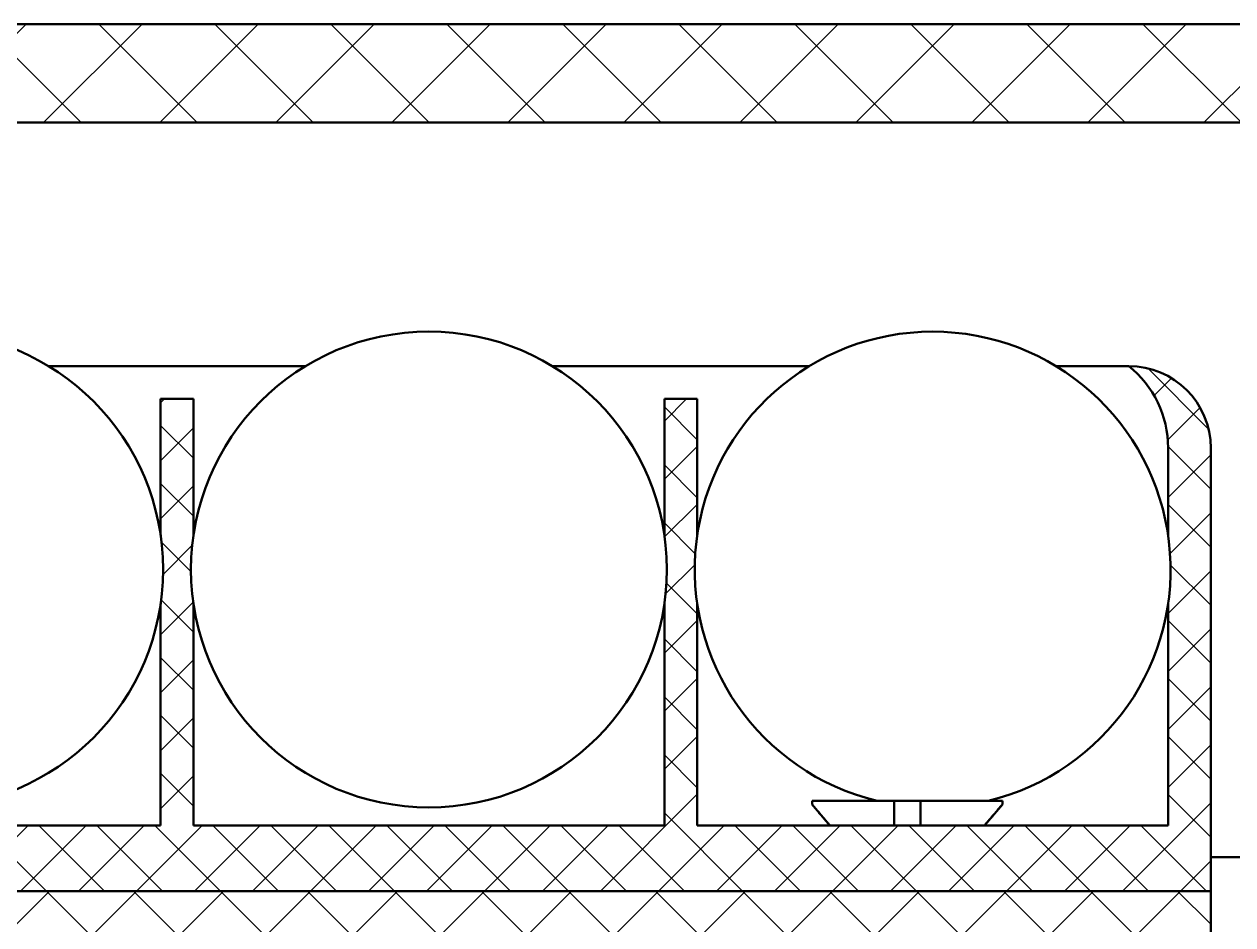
# Model space of a CAD drawing. Header units: inches. Extents: x -14 to 5184, y -66 to 1689.
# Drawn here: x 2399.63 to 2436.46, y 1659.47 to 1686.93 of the extents above; entities that cross this region are included whole.
import ezdxf

# ---------------------------------------------------------------- set-up
doc = ezdxf.new("R2010")
doc.units = ezdxf.units.IN
doc.header["$MEASUREMENT"] = 0
doc.layers.add('Видимый контур (ГОСТ)', color=7, linetype='Continuous', lineweight=50)
doc.layers.add('Штриховка (ГОСТ)', color=7, linetype='Continuous', lineweight=18)

msp = doc.modelspace()

# ---------------------------------------------------------------- hatches: boundary and pattern name
at = {"layer": 'Штриховка (ГОСТ)'}
h = msp.add_hatch(dxfattribs=at)
h.set_pattern_fill('ANSI37', color=256, scale=20, angle=90, style=0, double=1)
h.set_pattern_definition([(135, (-1048.119866882202, 862.4825848586482), (-1.767766952966369, -1.767766952966369), []), (225, (-1048.119866882202, 862.4825848586482), (1.767766952966369, -1.767766952966369), [])])
edge = h.paths.add_edge_path()
edge.add_ellipse((2344.309951013179, 1681.924655477268), major_axis=(-3.712308238590375e-15, 5), ratio=1, start_angle=0, end_angle=90)
edge.add_line((2339.309951013179, 1681.924655477268), (2339.309951013179, 1660.035244605439))
edge.add_line((2339.309951013179, 1660.035244605439), (2339.309951013179, 1659.924655477268))
edge.add_line((2339.309951013179, 1659.924655477268), (2340.809951013179, 1659.924655477268))
edge.add_line((2340.809951013179, 1659.924655477268), (2340.809951013179, 1661.424655477268))
edge.add_line((2340.809951013179, 1661.424655477268), (2342.248532685499, 1661.424655477268))
edge.add_line((2342.248532685499, 1661.424655477268), (2342.309951013179, 1661.424655477268))
edge.add_line((2342.309951013179, 1661.424655477268), (2342.309951013179, 1683.924655477268))
edge.add_line((2342.309951013179, 1683.924655477268), (2455.646194856583, 1683.924655477268))
edge.add_line((2455.646194856583, 1683.924655477268), (2455.646194856583, 1686.924655477268))
edge.add_line((2455.646194856583, 1686.924655477268), (2344.309951013179, 1686.924655477268))
h.paths.add_polyline_path([(2460.347696061488, 1686.36322091548), (2460.74879934112, 1686.363224545221), (2460.70977340132, 1686.40870355792), (2460.669889822875, 1686.455184639067), (2460.629119933762, 1686.502701175304), (2460.587433774509, 1686.551288058922), (2460.544800024746, 1686.600981773286), (2460.50118592472, 1686.651820484182), (2460.456557191325, 1686.703844137561), (2460.410877928225, 1686.757094564207), (2460.364110529549, 1686.811615591906), (2460.316215576635, 1686.86745316575), (2460.27137365774, 1686.919733234356), (2460.271241378574, 1686.919732046088), (2455.646194856583, 1686.924655477268), (2455.646194856583, 1683.924655477268), (2457.309951013179, 1683.924655477268), (2457.309951013179, 1661.424655477268), (2458.809974922252, 1661.424655477268), (2458.790609981134, 1683.879248612634), (2460.347586167586, 1683.924663569935)])
edge = h.paths.add_edge_path()
edge.add_line((2464.596081152575, 1686.916461551017), (2464.577460528906, 1686.894747786886))
edge.add_line((2464.577460528906, 1686.894747786886), (2464.558508763806, 1686.87264804667))
edge.add_line((2464.558508763806, 1686.87264804667), (2464.539718862934, 1686.85073723081))
edge.add_line((2464.539718862934, 1686.85073723081), (2464.521088759611, 1686.829012929144))
edge.add_line((2464.521088759611, 1686.829012929144), (2464.502616422156, 1686.807472772363))
edge.add_line((2464.502616422156, 1686.807472772363), (2464.484299853159, 1686.786114431154))
edge.add_line((2464.484299853159, 1686.786114431154), (2464.466137088761, 1686.76493561536))
edge.add_line((2464.466137088761, 1686.76493561536), (2464.448126197939, 1686.743934073157))
edge.add_line((2464.448126197939, 1686.743934073157), (2464.430265281842, 1686.723107590259))
edge.add_line((2464.430265281842, 1686.723107590259), (2464.412552473103, 1686.702453989141))
edge.add_line((2464.412552473103, 1686.702453989141), (2464.394985935206, 1686.681971128277))
edge.add_line((2464.394985935206, 1686.681971128277), (2464.377563861837, 1686.661656901402))
edge.add_line((2464.377563861837, 1686.661656901402), (2464.360284476275, 1686.641509236789))
edge.add_line((2464.360284476275, 1686.641509236789), (2464.343146030781, 1686.621526096544))
edge.add_line((2464.343146030781, 1686.621526096544), (2464.326146806014, 1686.60170547592))
edge.add_line((2464.326146806014, 1686.60170547592), (2464.309285110452, 1686.582045402648))
edge.add_line((2464.309285110452, 1686.582045402648), (2464.292559279834, 1686.562543936279))
edge.add_line((2464.292559279834, 1686.562543936279), (2464.275967676609, 1686.543199167549))
edge.add_line((2464.275967676609, 1686.543199167549), (2464.259508689405, 1686.524009217753))
edge.add_line((2464.259508689405, 1686.524009217753), (2464.243180732507, 1686.504972238139))
edge.add_line((2464.243180732507, 1686.504972238139), (2464.144167162423, 1686.438253343716))
edge.add_line((2464.144167162423, 1686.438253343717), (2464.14417340904, 1683.576866465376))
edge.add_line((2464.14417340904, 1683.576866465376), (2465.809933350724, 1683.624699530973))
edge.add_line((2465.809933350724, 1683.624699530973), (2465.809927104106, 1661.424655477268))
edge.add_line((2465.809927104106, 1661.424655477268), (2467.809951013179, 1661.424655477268))
edge.add_line((2467.809951013179, 1661.424655477268), (2467.809951013179, 1659.924655477268))
edge.add_line((2467.809951013179, 1659.924655477268), (2469.309951013179, 1659.924655477268))
edge.add_line((2469.309951013179, 1659.924655477268), (2469.309951013179, 1681.924655477268))
edge.add_line((2469.309951013179, 1681.924655477268), (2469.308575249931, 1682.041940343124))
edge.add_line((2469.308575249931, 1682.041940343124), (2469.304448717275, 1682.159160666497))
edge.add_line((2469.304448717275, 1682.159160666497), (2469.297573686066, 1682.276251940421))
edge.add_line((2469.297573686066, 1682.276251940421), (2469.287953939669, 1682.393149728949))
edge.add_line((2469.287953939669, 1682.393149728949), (2469.275594771881, 1682.509789702607))
edge.add_line((2469.275594771881, 1682.509789702607), (2469.260502984018, 1682.6261076738))
edge.add_line((2469.260502984018, 1682.6261076738), (2469.242686881171, 1682.742039632132))
edge.add_line((2469.242686881171, 1682.742039632132), (2469.222156267636, 1682.857521779632))
edge.add_line((2469.222156267636, 1682.857521779632), (2469.198922441517, 1682.972490565863))
edge.add_line((2469.198922441517, 1682.972490565863), (2469.172998188513, 1683.086882722891))
edge.add_line((2469.172998188513, 1683.086882722891), (2469.144397774878, 1683.200635300107))
edge.add_line((2469.144397774878, 1683.200635300107), (2469.113136939571, 1683.313685698865))
edge.add_line((2469.113136939571, 1683.313685698865), (2469.079232885594, 1683.425971706931))
edge.add_line((2469.079232885594, 1683.425971706931), (2469.042704270529, 1683.537431532719))
edge.add_line((2469.042704270529, 1683.537431532719), (2469.003571196267, 1683.648003839298))
edge.add_line((2469.003571196267, 1683.648003839298), (2468.961855197944, 1683.75762777814))
edge.add_line((2468.961855197944, 1683.75762777814), (2468.917579232096, 1683.866243022612))
edge.add_line((2468.917579232096, 1683.866243022612), (2468.870767664022, 1683.973789801168))
edge.add_line((2468.870767664022, 1683.973789801168), (2468.821446254376, 1684.080208930247))
edge.add_line((2468.821446254376, 1684.080208930247), (2468.769642144991, 1684.185441846838))
edge.add_line((2468.769642144991, 1684.185441846838), (2468.715383843943, 1684.289430640709))
edge.add_line((2468.715383843943, 1684.289430640709), (2468.658701209862, 1684.392118086275))
edge.add_line((2468.658701209862, 1684.392118086275), (2468.599625435502, 1684.493447674092))
edge.add_line((2468.599625435502, 1684.493447674093), (2468.538189030575, 1684.593363641951))
edge.add_line((2468.538189030575, 1684.593363641951), (2468.47442580386, 1684.691811005564))
edge.add_line((2468.47442580386, 1684.691811005564), (2468.4083708446, 1684.788735588825))
edge.add_line((2468.4083708446, 1684.788735588825), (2468.340060503186, 1684.884084053624))
edge.add_line((2468.340060503186, 1684.884084053624), (2468.269532371164, 1684.977803929193))
edge.add_line((2468.269532371164, 1684.977803929193), (2468.196825260537, 1685.06984364099))
edge.add_line((2468.196825260537, 1685.06984364099), (2468.121979182415, 1685.160152539074))
edge.add_line((2468.121979182415, 1685.160152539074), (2468.045035324989, 1685.248680925978))
edge.add_line((2468.045035324989, 1685.248680925978), (2467.966036030873, 1685.335380084062))
edge.add_line((2467.966036030873, 1685.335380084062), (2467.885024773797, 1685.420202302321))
edge.add_line((2467.885024773797, 1685.420202302321), (2467.802046134685, 1685.503100902638))
edge.add_line((2467.802046134685, 1685.503100902638), (2467.717145777122, 1685.584030265474))
edge.add_line((2467.717145777122, 1685.584030265474), (2467.630370422224, 1685.662945854972))
edge.add_line((2467.630370422224, 1685.662945854972), (2467.54176782293, 1685.739804243464))
edge.add_line((2467.54176782293, 1685.739804243464), (2467.451386737719, 1685.814563135373))
edge.add_line((2467.451386737719, 1685.814563135373), (2467.35927690378, 1685.887181390484))
edge.add_line((2467.35927690378, 1685.887181390484), (2467.265489009646, 1685.957619046585))
edge.add_line((2467.265489009646, 1685.957619046585), (2467.170074667289, 1686.025837341463))
edge.add_line((2467.170074667289, 1686.025837341463), (2467.073086383728, 1686.091798734227))
edge.add_line((2467.073086383728, 1686.091798734227), (2466.974577532131, 1686.155466925974))
edge.add_line((2466.974577532131, 1686.155466925974), (2466.874602322439, 1686.216806879759))
edge.add_line((2466.874602322439, 1686.21680687976), (2466.773215771541, 1686.275784839883))
edge.add_line((2466.773215771541, 1686.275784839883), (2466.670473672993, 1686.33236835046))
edge.add_line((2466.670473672993, 1686.33236835046), (2466.566432566315, 1686.386526273286))
edge.add_line((2466.566432566315, 1686.386526273286), (2466.461149705881, 1686.438228804967))
edge.add_line((2466.461149705881, 1686.438228804967), (2466.354683029407, 1686.487447493327))
edge.add_line((2466.354683029407, 1686.487447493327), (2466.247091126068, 1686.534155253061))
edge.add_line((2466.247091126068, 1686.534155253061), (2466.13843320426, 1686.578326380641))
edge.add_line((2466.13843320426, 1686.578326380641), (2466.028769059012, 1686.619936568461))
edge.add_line((2466.028769059012, 1686.619936568461), (2465.918159039085, 1686.658962918215))
edge.add_line((2465.918159039085, 1686.658962918215), (2465.806664013759, 1686.695383953496))
edge.add_line((2465.806664013759, 1686.695383953496), (2465.694345339337, 1686.729179631614))
edge.add_line((2465.694345339337, 1686.729179631614), (2465.581264825381, 1686.76033135463))
edge.add_line((2465.581264825381, 1686.76033135463), (2465.467484700697, 1686.788821979585))
edge.add_line((2465.467484700697, 1686.788821979585), (2465.353067579091, 1686.814635827936))
edge.add_line((2465.353067579091, 1686.814635827936), (2465.238076424911, 1686.837758694187))
edge.add_line((2465.238076424911, 1686.837758694187), (2465.122574518397, 1686.858177853701))
edge.add_line((2465.122574518397, 1686.858177853701), (2465.006625420863, 1686.875882069707))
edge.add_line((2465.006625420863, 1686.875882069707), (2464.890292939711, 1686.890861599481))
edge.add_line((2464.890292939711, 1686.890861599481), (2464.77364109332, 1686.903108199709))
edge.add_line((2464.77364109332, 1686.903108199709), (2464.656734075822, 1686.91261513102))
edge.add_line((2464.656734075822, 1686.912615131021), (2464.651324092586, 1686.912988307048))
edge.add_line((2464.651324092586, 1686.912988307047), (2464.645913707797, 1686.913355615362))
edge.add_line((2464.645913707797, 1686.913355615362), (2464.640502927819, 1686.913717055534))
edge.add_line((2464.640502927819, 1686.913717055534), (2464.635091759018, 1686.914072627136))
edge.add_line((2464.635091759018, 1686.914072627136), (2464.629680207757, 1686.914422329751))
edge.add_arc((2464.309922351198, 1681.923774884533), 5.000880623379445, 86.33398920811182, 86.71964729944082)
at = {"layer": 'Штриховка (ГОСТ)', "ltscale": 0.5}
h = msp.add_hatch(dxfattribs=at)
h.set_pattern_fill('ANSI37', color=256, scale=10, angle=90)
h.set_pattern_definition([(135, (-1048.119866882202, 887.4999999999999), (-0.8838834764831844, -0.8838834764831843), []), (225, (-1048.119866882202, 887.4999999999999), (0.8838834764831843, -0.8838834764831844), [])])
edge = h.paths.add_edge_path()
edge.add_line((2404.248160017311, 1660.503531280287), (2404.249731323144, 1675.503531280287))
edge.add_line((2404.249731323144, 1675.503531280287), (2403.789575935389, 1675.503531280287))
edge.add_line((2403.789575935389, 1675.503531280287), (2403.789575935389, 1671.347142917821))
edge.add_arc((2396.614575935389, 1670.303531280287), 7.250500000000004, 0, 8.275699468220125, ccw=False)
edge.add_arc((2396.614575935389, 1670.303531280287), 7.250500000000003, -8.275699468220012, 0, ccw=False)
edge.add_line((2403.789575935389, 1669.259919642752), (2403.789575935389, 1668.503531280287))
edge.add_line((2403.789575935389, 1668.503531280287), (2403.789575935389, 1662.503531280287))
edge.add_line((2403.789575935389, 1662.503531280287), (2393.77593688742, 1662.503531280287))
edge.add_line((2393.77593688742, 1662.503531280287), (2389.439575935389, 1662.503531280287))
edge.add_line((2389.439575935389, 1662.503531280287), (2389.439575935389, 1668.503531280287))
edge.add_line((2389.439575935389, 1668.503531280287), (2389.439575935389, 1669.259919642749))
edge.add_arc((2396.614575935389, 1670.303531280287), 7.250500000000002, 180, 188.2756994682455, ccw=False)
edge.add_arc((2396.614575935389, 1670.303531280287), 7.250500000000002, 171.7243005317545, 180, ccw=False)
edge.add_line((2389.439575935389, 1671.347142917824), (2389.439575935389, 1675.503531280287))
edge.add_line((2389.439575935389, 1675.503531280287), (2388.439575935389, 1675.503531280287))
edge.add_line((2388.439575935389, 1675.503531280287), (2388.439575935389, 1671.34714291782))
edge.add_arc((2381.264575935389, 1670.303531280287), 7.250500000000003, -8.275699468207108, 8.275699468207108, ccw=False)
edge.add_line((2388.439575935389, 1669.259919642754), (2388.439575935389, 1668.503531280287))
edge.add_line((2388.439575935389, 1668.503531280287), (2388.439575935389, 1662.503531280287))
edge.add_line((2388.439575935389, 1662.503531280287), (2386.210304481132, 1662.503531280287))
edge.add_spline(control_points=[(2386.210304481132, 1662.503531280287), (2386.002322820515, 1661.979345316161), (2385.725559692299, 1661.281806183298), (2385.977302118632, 1660.656922587651), (2386.05607055287, 1660.503531280287)], knot_values=[0, 0, 0, 0, 1.56573281351876, 2.083535202732899, 2.083535202732899, 2.083535202732899, 2.083535202732899], degree=3, periodic=0)
edge.add_line((2386.05607055287, 1660.503531280287), (2404.248160017311, 1660.503531280287))
h.paths.add_polyline_path([(2413.204573740088, 1660.503531280287), (2428.060463290855, 1660.503531280287), (2435.789575935389, 1660.503531280287), (2435.789575935389, 1668.503531280287), (2435.789575935389, 1674.003531280287, 0.4142135623730582), (2433.28957593539, 1676.503531280287, -0.2286675122031253), (2434.489575935389, 1674.016834784404), (2434.489575935389, 1671.347142917822, -0.07234491958924176), (2434.489575935389, 1669.259919642752), (2434.489575935389, 1668.503531280287), (2434.489575935389, 1662.503531280287), (2428.895680256752, 1662.503531280287), (2420.13957593539, 1662.503531280287), (2420.13957593539, 1668.503531280287), (2420.139575935389, 1669.259919642752, -0.07234491958923134), (2420.139575935389, 1671.347142917821), (2420.139575935389, 1675.503531280287), (2419.139575935389, 1675.503531280287), (2419.139575935389, 1671.347142917824, -0.0361252535069658), (2419.215075935389, 1670.303531280287, -0.0361252535069658), (2419.139575935389, 1669.259919642749), (2419.139575935389, 1668.503531280287), (2419.139575935389, 1662.503531280287), (2404.789575935389, 1662.503531280287), (2404.789575935389, 1668.503531280287), (2404.789575935389, 1669.259919642752, -0.03612525350685664), (2404.714075935389, 1670.303531280287, -0.0361252535068566), (2404.789575935389, 1671.347142917821), (2404.789575935389, 1675.503531280287), (2404.249731323144, 1675.503531280287), (2404.248160017311, 1660.503531280287)])
edge = h.paths.add_edge_path()
edge.add_spline(control_points=[(2378.023208303656, 1660.503531280287), (2378.101976737893, 1660.656922587651), (2378.353719164227, 1661.281806183298), (2378.076956036011, 1661.979345316161), (2377.868974375393, 1662.503531280287)], knot_values=[0, 0, 0, 0, 0.5178023892142218, 2.083535202732981, 2.083535202732981, 2.083535202732981, 2.083535202732981], degree=3, periodic=0)
edge.add_line((2377.868974375393, 1662.503531280287), (2374.089575935389, 1662.503531280287))
edge.add_line((2374.089575935389, 1662.503531280287), (2374.089575935389, 1668.503531280287))
edge.add_line((2374.089575935389, 1668.503531280287), (2374.089575935389, 1669.259919642748))
edge.add_arc((2381.264575935389, 1670.303531280287), 7.250500000000006, 171.7243005317416, 188.2756994682584, ccw=False)
edge.add_line((2374.089575935389, 1671.347142917826), (2374.089575935389, 1674.016834784405))
edge.add_arc((2377.266100711487, 1674.016834784404), 3.176524776097697, 128.4790668017829, 180, ccw=False)
edge.add_arc((2375.289575935389, 1674.003531280287), 2.5, 90, 180)
edge.add_line((2372.789575935389, 1674.003531280287), (2372.789575935389, 1668.503531280287))
edge.add_line((2372.789575935389, 1668.503531280287), (2372.789575935389, 1660.503531280287))
edge.add_line((2372.789575935389, 1660.503531280287), (2378.023208303656, 1660.503531280287))
h = msp.add_hatch(dxfattribs=at)
h.set_pattern_fill('ANSI37', color=256, scale=15)
h.set_pattern_definition([(45, (-1048.119866882202, 887.4999999999999), (-1.325825214724776, 1.325825214724777), []), (135, (-1048.119866882202, 887.4999999999999), (-1.325825214724777, -1.325825214724776), [])])
edge = h.paths.add_edge_path()
edge.add_spline(control_points=[(2377.477795612625, 1657.503531280287), (2377.333759028665, 1658.119428296569), (2377.080950396476, 1659.200432010867), (2377.817231533094, 1660.102418240165), (2378.023208303656, 1660.503531280287)], knot_values=[2.083535202732981, 2.083535202732981, 2.083535202732981, 2.083535202732981, 3.876557079240728, 5.23059267675754, 5.23059267675754, 5.23059267675754, 5.23059267675754], degree=3, periodic=0)
edge.add_line((2378.023208303656, 1660.503531280287), (2372.789639428262, 1660.503531280287))
edge.add_line((2372.789639428262, 1660.503531280287), (2372.789639428262, 1657.503531280287))
edge.add_line((2372.789639428262, 1657.503531280287), (2377.477795612625, 1657.503531280287))
edge = h.paths.add_edge_path()
edge.add_spline(control_points=[(2386.05607055287, 1660.503531280287), (2386.262047323431, 1660.102418240165), (2386.998328460048, 1659.200432010867), (2386.74551982786, 1658.119428296569), (2386.6014832439, 1657.503531280287)], knot_values=[2.083535202732899, 2.083535202732899, 2.083535202732899, 2.083535202732899, 3.437570800249794, 5.230592676757541, 5.230592676757541, 5.230592676757541, 5.230592676757541], degree=3, periodic=0)
edge.add_line((2386.6014832439, 1657.503531280287), (2395.362627600105, 1657.503531280287))
edge.add_line((2395.362627600105, 1657.503531280287), (2398.359162890422, 1657.503531280287))
edge.add_line((2398.359162890422, 1657.503531280287), (2410.208038449771, 1657.503531280287))
edge.add_line((2410.208038449771, 1657.503531280287), (2413.204573740088, 1657.503531280287))
edge.add_line((2413.204573740088, 1657.503531280287), (2428.437907073421, 1657.503531280287))
edge.add_line((2428.437907073421, 1657.503531280287), (2428.437907073421, 1660.503531280287))
edge.add_line((2428.437907073421, 1660.503531280287), (2413.204489082924, 1660.503531280287))
edge.add_line((2413.204489082924, 1660.503531280287), (2386.05607055287, 1660.503531280287))
h.paths.add_polyline_path([(2435.789639428262, 1657.503531280287), (2435.789639428262, 1660.503531280287), (2428.437907073421, 1660.503531280287), (2428.437907073421, 1657.503531280287), (2428.99187409473, 1657.503531280287)])

# ---------------------------------------------------------------- linework, layer by layer
at = {"layer": 'Видимый контур (ГОСТ)'}
for p, q in [((2344.309951013179, 1686.924655477268), (2455.646194856583, 1686.924655477268)), ((2455.646194856583, 1683.924655477268), (2342.309951013179, 1683.924655477268)), ((2408.20561993006, 1676.503531280287), (2400.373531940718, 1676.503531280287)), ((2423.55561993006, 1676.503531280287), (2415.723531940718, 1676.503531280287)), ((2433.289575935389, 1676.503531280287), (2431.073531940718, 1676.503531280287)), ((2403.789575935389, 1671.347142917822), (2403.789575935389, 1675.503531280287)), ((2403.789575935389, 1675.503531280287), (2404.789575935389, 1675.503531280287)), ((2404.789575935389, 1675.503531280287), (2404.789575935389, 1671.347142917823)), ((2419.139575935389, 1675.503531280287), (2420.139575935389, 1675.503531280287)), ((2419.139575935389, 1671.347142917823), (2419.139575935389, 1675.503531280287)), ((2420.139575935389, 1675.503531280287), (2420.139575935389, 1671.347142917823)), ((2434.489575935389, 1671.347142917822), (2434.489575935389, 1674.016834784404)), ((2435.789575935389, 1674.003531280287), (2435.789575935389, 1668.503531280287)), ((2403.789575935389, 1668.503531280287), (2403.789575935389, 1669.259919642752)), ((2404.789575935389, 1669.259919642751), (2404.789575935389, 1668.503531280287)), ((2419.139575935389, 1668.503531280287), (2419.139575935389, 1669.259919642751)), ((2420.139575935389, 1669.25991964275), (2420.139575935389, 1668.503531280287)), ((2434.489575935389, 1668.503531280287), (2434.489575935389, 1669.259919642752)), ((2403.789575935389, 1662.503531280287), (2403.789575935389, 1668.503531280287)), ((2404.789575935389, 1668.503531280287), (2404.789575935389, 1662.503531280287)), ((2419.139575935389, 1662.503531280287), (2419.139575935389, 1668.503531280287)), ((2420.13957593539, 1668.503531280287), (2420.13957593539, 1662.503531280287)), ((2434.489575935389, 1662.503531280287), (2434.489575935389, 1668.503531280287)), ((2435.789575935389, 1668.503531280287), (2435.789575935389, 1660.503531280287)), ((2423.640535094761, 1663.253531280287), (2423.639639428262, 1663.253531280287)), ((2423.639639428262, 1663.253531280287), (2423.639639428262, 1663.13686461362)), ((2423.639639428262, 1663.13686461362), (2423.640535094761, 1663.13686461362)), ((2424.134835399375, 1662.559135980656), (2423.639639428262, 1663.13686461362)), ((2423.640535094761, 1663.253531280287), (2427.457871612464, 1663.253531280287)), ((2423.640535094761, 1663.13686461362), (2423.640535094761, 1663.253531280287)), ((2426.139639428262, 1662.503531280287), (2426.139639428262, 1663.253531280287)), ((2426.939639428263, 1663.253531280287), (2426.939639428263, 1662.503531280287)), ((2427.457871612464, 1663.253531280287), (2428.539639428262, 1663.253531280287)), ((2428.539639428262, 1663.253531280287), (2429.438743761764, 1663.253531280287)), ((2428.896782285405, 1662.503531280287), (2429.439639428263, 1663.13686461362)), ((2429.438743761764, 1663.253531280287), (2429.438743761764, 1663.13686461362)), ((2429.439639428263, 1663.253531280287), (2429.438743761764, 1663.253531280287)), ((2429.438743761764, 1663.13686461362), (2429.439639428263, 1663.13686461362)), ((2429.439639428263, 1663.253531280287), (2429.439639428263, 1663.13686461362)), ((2393.77593688742, 1662.503531280287), (2403.789575935389, 1662.503531280287)), ((2404.789575935389, 1662.503531280287), (2419.139575935389, 1662.503531280287)), ((2420.13957593539, 1662.503531280287), (2428.895680256753, 1662.503531280287)), ((2426.139639428262, 1662.503531280287), (2426.939639428263, 1662.503531280287)), ((2428.895680256752, 1662.503531280287), (2434.489575935389, 1662.503531280287)), ((2435.789575935389, 1661.535244605439), (2457.246814146662, 1661.535244605439)), ((2413.204573740088, 1660.503531280287), (2383.936521918446, 1660.503531280287)), ((2428.060463290855, 1660.503531280287), (2413.204489082924, 1660.503531280287)), ((2413.204573740088, 1660.503531280287), (2425.041371783104, 1660.503531280287)), ((2435.789575935389, 1660.503531280287), (2428.037780087675, 1660.503531280287)), ((2428.037907073421, 1660.503531280287), (2435.789639428262, 1660.503531280287)), ((2435.789639428262, 1660.503531280287), (2435.789639428262, 1657.503531280287))]:
    msp.add_line(p, q, dxfattribs=at)
for centre, radius in [((2396.614575935389, 1670.303531280287), 7.250500000000003), ((2411.964575935389, 1670.303531280287), 7.2505)]:
    msp.add_circle(centre, radius, dxfattribs=at)
for centre, radius, start, end in [((2427.314575935389, 1670.303531280287), 7.2505, 283.5056894147526, 256.494310585241), ((2433.289575935389, 1674.003531280287), 2.499999999999992, 0, 90), ((2431.313051159292, 1674.016834784404), 3.176524776097678, 0, 51.52093319821531)]:
    msp.add_arc(centre, radius, start, end, dxfattribs=at)
for points, weights in [([(2424.183598599772, 1662.503531280287), (2423.940105452048, 1662.787473806321), (2423.640535094761, 1663.13686461362)], [1.023600587313482, 1.017173119729179, 1]), ([(2429.438743761764, 1663.13686461362), (2429.139173404476, 1662.787473806321), (2428.895680256753, 1662.503531280287)], [1, 1.017173119729038, 1.023600587313276])]:
    msp.add_rational_spline(points, weights, degree=2, dxfattribs=at)

doc.saveas('drawing.dxf')
